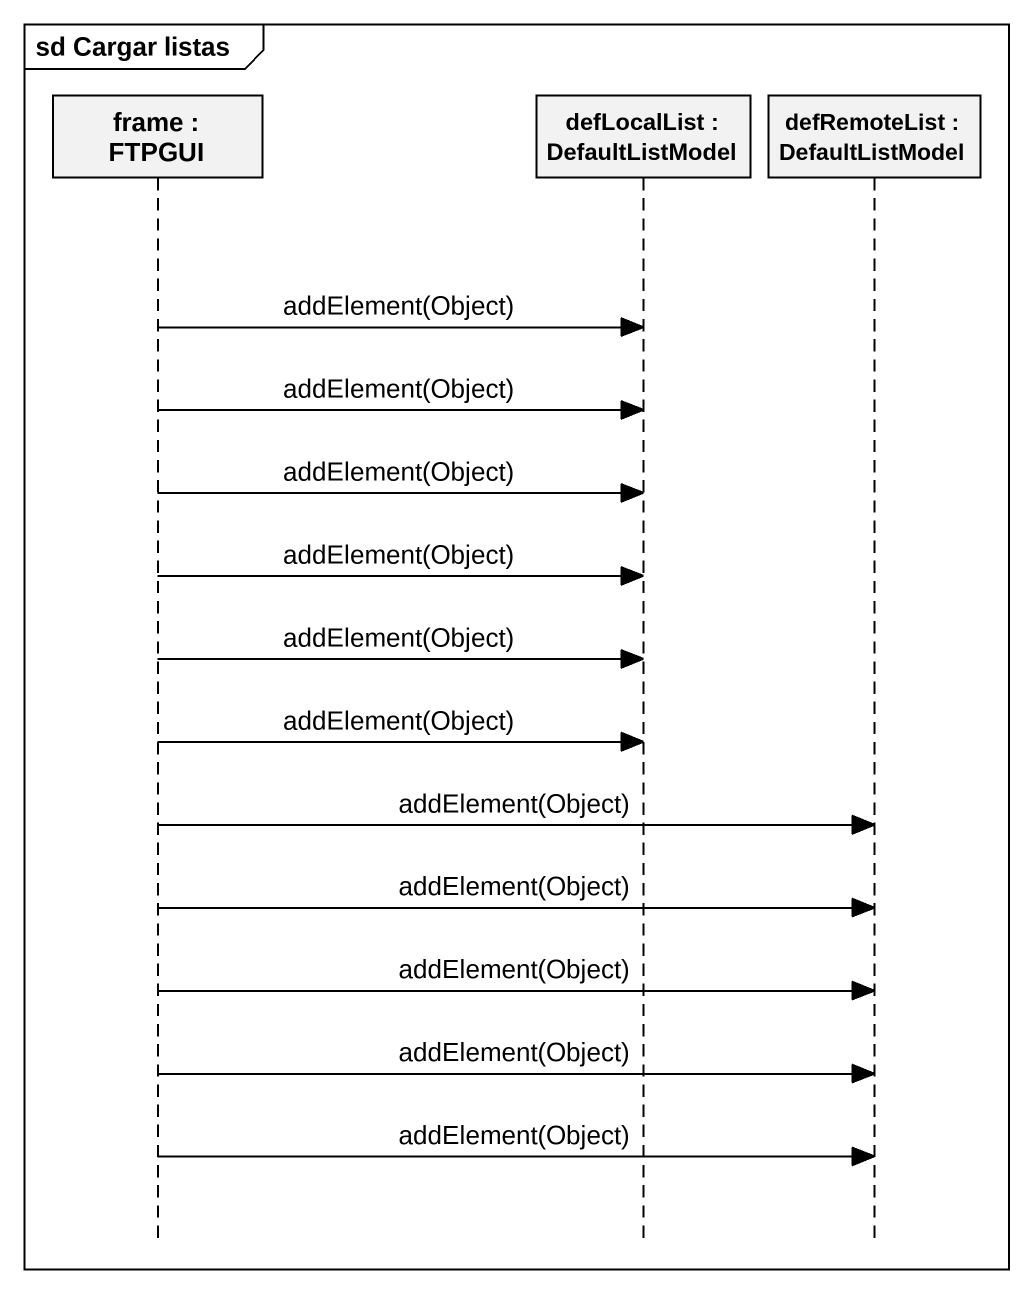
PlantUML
@startuml
mainframe sd Cargar listas
hide footbox
participant "frame : FTPGUI" as frame_
participant "defLocalList : DefaultListModel" as defLocalList
participant "defRemoteList : DefaultListModel" as defRemoteList

frame_ -> defLocalList : addElement(Object)
frame_ -> defLocalList : addElement(Object)
frame_ -> defLocalList : addElement(Object)
frame_ -> defLocalList : addElement(Object)
frame_ -> defLocalList : addElement(Object)
frame_ -> defLocalList : addElement(Object)
frame_ -> defRemoteList : addElement(Object)
frame_ -> defRemoteList : addElement(Object)
frame_ -> defRemoteList : addElement(Object)
frame_ -> defRemoteList : addElement(Object)
frame_ -> defRemoteList : addElement(Object)
@enduml
